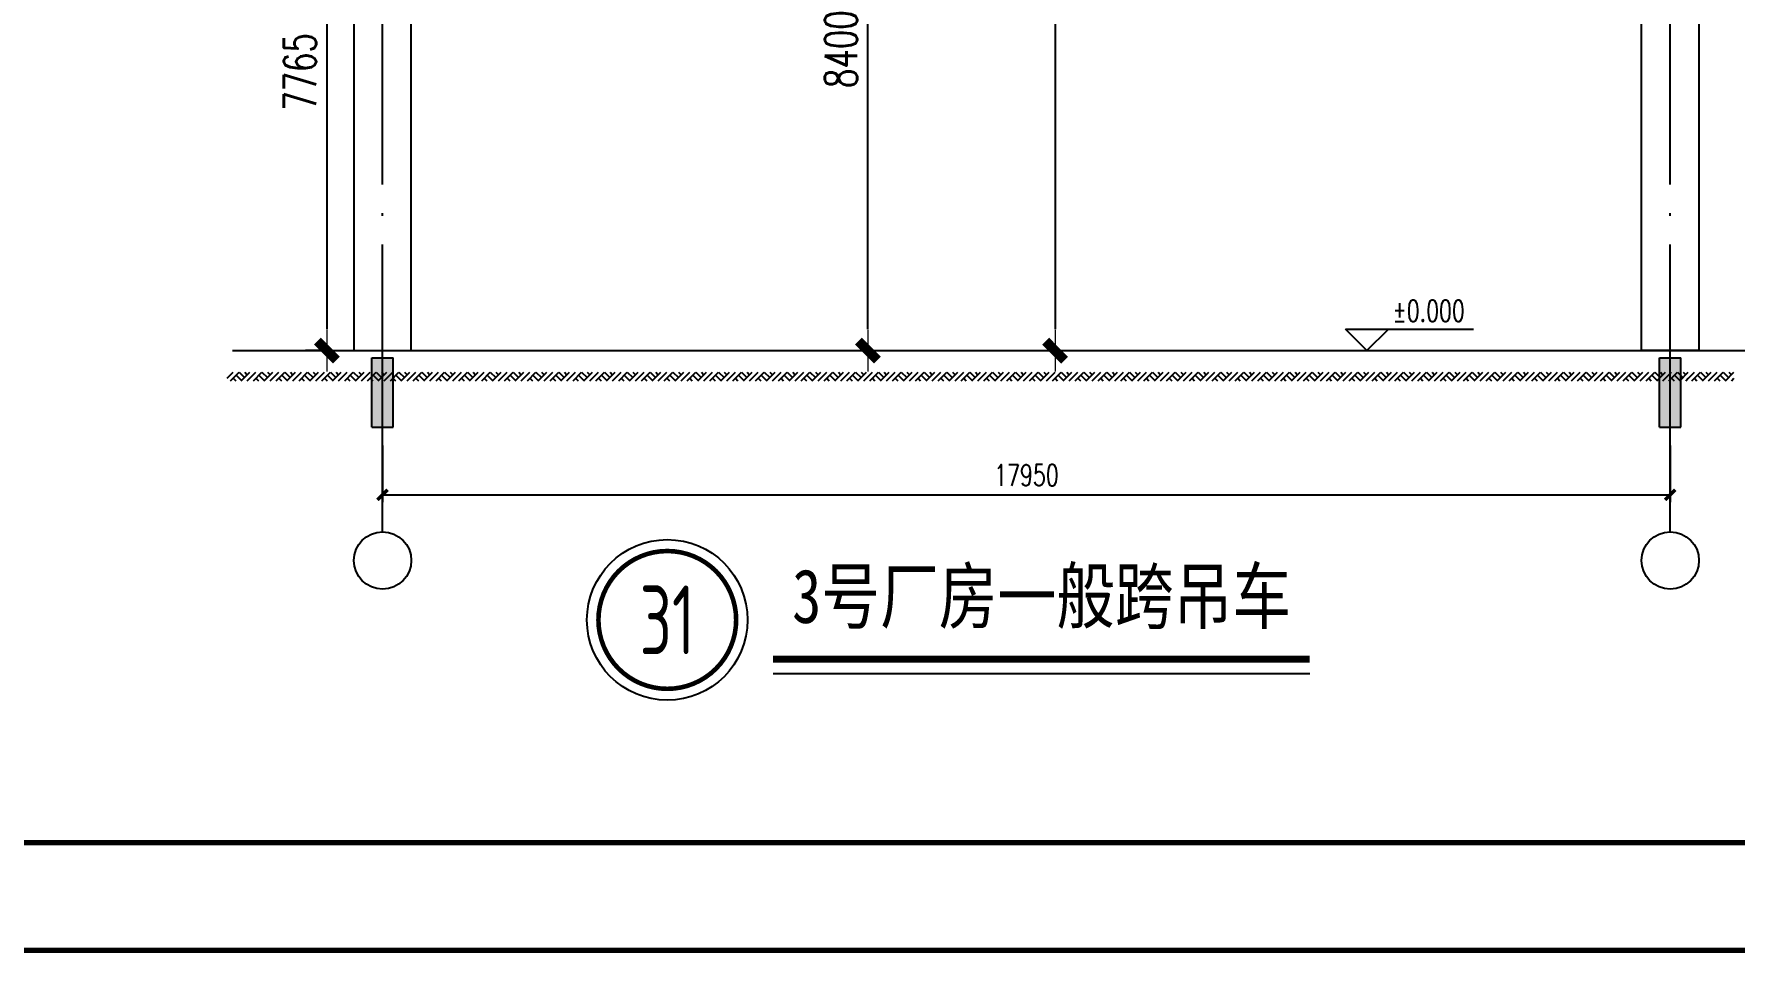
# Model space of a CAD drawing. Extents: x -1201378 to 2367219, y -619313 to 244905.
# Drawn here: x 1534553 to 1558251, y -296140 to -283337 of the extents above; entities that cross this region are included whole.
import ezdxf
from ezdxf.enums import TextEntityAlignment as Align

# ---------------------------------------------------------------- set-up
doc = ezdxf.new("R2010")
doc.units = 0
doc.header["$LTSCALE"] = 1000
doc.linetypes.add('DOTE', pattern=[2.42, 2, -0.2, 0.02, -0.2])
doc.layers.get('0').update_dxf_attribs({"linetype": 'CONTINUOUS'})
doc.layers.get('Defpoints').update_dxf_attribs({"linetype": 'CONTINUOUS'})
for name, color, linetype in [('0-cxFrame', 155, 'CONTINUOUS'), ('A-AXIS-D', 1, 'CONTINUOUS'), ('A-AXIS-DOTE', 14, 'DOTE'), ('A-HATCH-1', 252, 'CONTINUOUS'), ('A-LIN-V', 9, 'CONTINUOUS'), ('AS-COLN', 6, 'CONTINUOUS'), ('COLUMN', 9, 'CONTINUOUS'), ('DIM_ELEV', 3, 'CONTINUOUS'), ('PUB_HATCH', 8, 'CONTINUOUS'), ('PUB_TEXT', 7, 'CONTINUOUS'), ('S-TEXT', 21, 'CONTINUOUS')]:
    doc.layers.add(name, color=color, linetype=linetype)
for name, color, linetype, lineweight in [('0-cxText', 131, 'CONTINUOUS', 25), ('S-dim', 81, 'CONTINUOUS', 0), ('THIN', 7, 'CONTINUOUS', 0)]:
    doc.layers.add(name, color=color, linetype=linetype, lineweight=lineweight)
doc.styles.add('_TCH_DIM', font='SIMPLEX', dxfattribs={"bigfont": 'GBCBIG'})
doc.styles.add('A-DIM_T3', font='SIMPLEX', dxfattribs={"width": 0.705882, "bigfont": 'GBCBIG'})
doc.styles.add('cx_tuming', font='simhei.ttf')
doc.styles.add('cx_tuqian1', font='')
doc.styles.add('SS1', font='tj-romans1.shx', dxfattribs={"width": 0.7, "bigfont": 'tj-hztxt1.shx'})
doc.styles.add('TSSD_Num', font='tssdeng.shx', dxfattribs={"width": 0.7, "bigfont": 'Hztxt.shx'})
doc.styles.add('黑体', font='simhei.ttf', dxfattribs={"width": 0.8})
doc.styles.get('cx_tuqian1').set_extended_font_data('SimSun')
doc.dimstyles.new('A-DIM&&100', dxfattribs={"dimtxt": 297.5, "dimasz": 100, "dimexe": 100, "dimexo": 100, "dimgap": 126.25, "dimtad": 1, "dimdec": 0, "dimzin": 0, "dimdsep": 46, "dimtxsty": 'A-DIM_T3', "dimblk": 'ARCHTICK', "dimcen": 0.09, "dimclrt": 7, "dimazin": 2, "dimtfac": 1, "dimtdec": 0, "dimtix": 1, "dimtmove": 2, "dimatfit": 3, "dimfxl": 30, "dimtolj": 1, "dimtzin": 0, "dimarcsym": 0})
doc.dimstyles.new('S-150-ARCHI', dxfattribs={"dimscale": 150, "dimtxt": 3, "dimasz": 2, "dimexe": 2, "dimexo": 2, "dimgap": 1, "dimtad": 1, "dimdec": 0, "dimzin": 0, "dimdsep": 46, "dimtxsty": 'SS1', "dimblk1": 'TT', "dimblk2": 'TT', "dimsah": 1, "dimcen": 1, "dimclrd": 256, "dimclre": 256, "dimclrt": 256, "dimadec": 0, "dimazin": 0, "dimtfac": 1, "dimtdec": 0, "dimtix": 1, "dimtmove": 2, "dimatfit": 0, "dimldrblk": 'TT', "dimfxl": 2, "dimtolj": 1, "dimtzin": 0, "dimarcsym": 0})

# ---------------------------------------------------------------- blocks, each defined once
blk = doc.blocks.new('TK22.A0 L(Dragon)')
at = {"layer": '0-cxFrame', "color": 7, "const_width": 0.5}
blk.add_lwpolyline([(0, 0), (-1486, 0), (-1486, 841), (0, 841)], close=True, dxfattribs=at)
at = {"layer": '0-cxFrame', "const_width": 0.5}
blk.add_lwpolyline([(-80, 10), (-1466, 10), (-1466, 831), (-80, 831)], close=True, dxfattribs=at)
at = {"style": '黑体', "flags": 4}
blk.add_attdef('图幅', text='', height=3.3, dxfattribs=at).set_placement((-40, 3), align=Align.RIGHT)
at = {"layer": '0-cxText', "flags": 4}
for tag, height, style, p in [('建设单位', 3.5, 'cx_tuming', (-45, 240)), ('项目名称', 3.5, 'cx_tuming', (-45, 210)), ('子项名称', 3.5, 'cx_tuming', (-45, 180)), ('工程编号', 3.3, 'cx_tuqian1', (-35, 165)), ('图名1', 3.5, 'cx_tuming', (-45, 87)), ('图名2', 3.5, 'cx_tuming', (-45, 79)), ('图名3', 3.5, 'cx_tuming', (-45, 71)), ('出图日期', 3.3, 'cx_tuqian1', (-39, 60)), ('专业', 3.3, 'cx_tuqian1', (-55, 52)), ('图号', 3.3, 'cx_tuqian1', (-55, 44)), ('版次', 3.3, 'cx_tuqian1', (-20, 44))]:
    blk.add_attdef(tag, text='', height=height, dxfattribs=dict(at, style=style)).set_placement(p, align=Align.MIDDLE)
at = {"layer": 'Defpoints', "color": 6, "flags": 4}
for tag, height, style, p in [('tufu', 3.3, '黑体', (-12, 12)), ('dwfname', 4, 'cx_tuqian1', (-80, 3))]:
    blk.add_attdef(tag, text='', height=height, dxfattribs=dict(at, style=style)).set_placement(p, align=Align.RIGHT)
blk = doc.blocks.new('_ArchTick')
at = {"color": 0, "linetype": 'ByBlock', "const_width": 0.5}
blk.add_lwpolyline([(-0.71, -0.71), (0.71, 0.71)], dxfattribs=at)
blk = doc.blocks.new('*D6635')
at = {"layer": 'A-AXIS-D', "color": 0, "lineweight": -2, "transparency": 16777216}
for p, q in [((1539412, -289071), (1539412, -289857)), ((1557362, -289071), (1557362, -289857)), ((1539412, -289757), (1557362, -289757))]:
    blk.add_line(p, q, dxfattribs=at)
at = {"layer": 'Defpoints', "color": 0, "transparency": 16777216}
for p in [(1539412, -288971), (1557362, -288971), (1557362, -289757)]:
    blk.add_point(p, dxfattribs=at)
at = {"layer": 'A-AXIS-D', "color": 0, "lineweight": -2, "transparency": 16777216, "xscale": 100, "yscale": 100, "zscale": 100, "rotation": 180}
blk.add_blockref('_ArchTick', (1539412, -289757), dxfattribs=at)
at = {"layer": 'A-AXIS-D', "color": 0, "lineweight": -2, "transparency": 16777216, "xscale": 100, "yscale": 100, "zscale": 100}
blk.add_blockref('_ArchTick', (1557362, -289757), dxfattribs=at)
at = {"layer": 'A-AXIS-D', "color": 7, "transparency": 16777216, "insert": (1548387, -289482), "char_height": 297.5, "attachment_point": 5, "style": 'A-DIM_T3'}
blk.add_mtext('\\A1;17950', dxfattribs=at)
blk = doc.blocks.new('$LinePat$素土夯实')
at = {"color": 0}
for p, q in [((0, -210), (210, 0)), ((120, -300), (420, 0)), ((420, 0), (608, -188)), ((495, -300), (795, 0)), ((615, 0), (705, -90)), ((210, -210), (300, -300)), ((315, -105), (502, -293)), ((705, -300), (795, -210))]:
    blk.add_line(p, q, dxfattribs=at)
blk = doc.blocks.new('TT')
blk.add_line((-0.969, 0), (0.969, 0))
at = {"const_width": 0.45}
blk.add_lwpolyline([(-0.442, -0.442), (0.442, 0.442)], dxfattribs=at)
blk = doc.blocks.new('*D6639')
at = {"layer": 'Defpoints', "color": 0, "transparency": 16777216}
for p in [(1545274, -279348), (1546177, -279348), (1545274, -287748)]:
    blk.add_point(p, dxfattribs=at)
at = {"layer": 'S-dim', "lineweight": -2, "transparency": 16777216}
for p, q in [((1545574, -279348), (1546477, -279348)), ((1546177, -287448), (1546177, -279648)), ((1545574, -287748), (1546477, -287748))]:
    blk.add_line(p, q, dxfattribs=at)
at = {"layer": 'S-dim', "lineweight": -2, "transparency": 16777216, "xscale": 300, "yscale": 300, "zscale": 300}
for p, rotation in [((1546177, -279348), 90), ((1546177, -287748), 270)]:
    blk.add_blockref('TT', p, dxfattribs=dict(at, rotation=rotation))
at = {"layer": 'S-dim', "transparency": 16777216, "insert": (1545802, -283548), "char_height": 450, "attachment_point": 5, "rotation": 90, "style": 'SS1'}
blk.add_mtext('\\A1;8400', dxfattribs=at)
blk = doc.blocks.new('*D6640')
at = {"layer": 'Defpoints', "color": 0, "transparency": 16777216}
for p in [(1547474, -275868), (1547474, -287748), (1548787, -287748)]:
    blk.add_point(p, dxfattribs=at)
at = {"layer": 'S-dim', "lineweight": -2, "transparency": 16777216}
for p, q in [((1547774, -275868), (1549087, -275868)), ((1548787, -276168), (1548787, -287448)), ((1547774, -287748), (1549087, -287748))]:
    blk.add_line(p, q, dxfattribs=at)
at = {"layer": 'S-dim', "lineweight": -2, "transparency": 16777216, "xscale": 300, "yscale": 300, "zscale": 300}
for p, rotation in [((1548787, -275868), 90), ((1548787, -287748), 270)]:
    blk.add_blockref('TT', p, dxfattribs=dict(at, rotation=rotation))
at = {"layer": 'S-dim', "transparency": 16777216, "insert": (1548412, -281808), "char_height": 450, "attachment_point": 5, "rotation": 90, "style": 'SS1'}
blk.add_mtext('\\A1;11880', dxfattribs=at)
blk = doc.blocks.new('*D6652')
at = {"layer": 'Defpoints', "color": 0, "transparency": 16777216}
for p in [(1539012, -279983), (1538636, -287748), (1539012, -287748)]:
    blk.add_point(p, dxfattribs=at)
at = {"layer": 'S-dim', "lineweight": -2, "transparency": 16777216}
for p, q in [((1538712, -279983), (1538336, -279983)), ((1538636, -280283), (1538636, -287448)), ((1538712, -287748), (1538336, -287748))]:
    blk.add_line(p, q, dxfattribs=at)
at = {"layer": 'S-dim', "lineweight": -2, "transparency": 16777216, "xscale": 300, "yscale": 300, "zscale": 300}
for p, rotation in [((1538636, -279983), 90), ((1538636, -287748), 270)]:
    blk.add_blockref('TT', p, dxfattribs=dict(at, rotation=rotation))
at = {"layer": 'S-dim', "transparency": 16777216, "insert": (1538261, -283865), "char_height": 450, "attachment_point": 5, "rotation": 90, "style": 'SS1'}
blk.add_mtext('\\A1;7765', dxfattribs=at)
blk = doc.blocks.new('ts_idx2')
at = {"layer": 'THIN', "color": 0, "linetype": 'ByBlock', "lineweight": -2, "const_width": 0.0333}
blk.add_lwpolyline([(-0.5, 0, 1), (0.5, 0, 1)], format="xyb", close=True, dxfattribs=at)
at = {"layer": 'THIN', "color": 0, "linetype": 'ByBlock', "lineweight": -2}
blk.add_circle((0, 0), 0.583, dxfattribs=at)
at = {"layer": 'THIN', "color": 0, "linetype": 'ByBlock', "lineweight": -2, "style": 'TSSD_Num', "width": 0.7}
blk.add_attdef('A', text='', height=0.5, dxfattribs=at).set_placement((0, 0), align=Align.MIDDLE_CENTER)

msp = doc.modelspace()

# ---------------------------------------------------------------- hatches: boundary and pattern name
at = {"layer": 'PUB_HATCH'}
for points in [[(1539561.7, -288815.3), (1539561.7, -287847.8), (1539261.7, -287847.8), (1539261.7, -288815.3)], [(1557511.7, -288815.3), (1557511.7, -287847.8), (1557211.7, -287847.8), (1557211.7, -288815.3)]]:
    msp.add_hatch(color=256, dxfattribs=at).paths.add_polyline_path(points)

# ---------------------------------------------------------------- linework, layer by layer
at = {"layer": 'A-AXIS-D'}
for centre in [(1539411.7, -290671.6), (1557361.7, -290671.6)]:
    msp.add_circle(centre, 400, dxfattribs=at)
at = {"layer": 'A-AXIS-DOTE', "ltscale": 2}
for p, q in [((1539411.7, -290271.6), (1539411.7, -271947.8)), ((1557361.7, -290271.6), (1557361.7, -271947.8))]:
    msp.add_line(p, q, dxfattribs=at)
at = {"layer": 'A-LIN-V'}
msp.add_line((1537321.2, -287747.8), (1560099.8, -287747.8), dxfattribs=at)
at = {"layer": 'AS-COLN'}
for p, q in [((1539261.7, -288815.3), (1539261.7, -287847.8)), ((1539261.7, -287847.8), (1539561.7, -287847.8)), ((1539561.7, -288815.3), (1539561.7, -287847.8)), ((1557211.7, -288815.3), (1557211.7, -287847.8)), ((1557211.7, -287847.8), (1557511.7, -287847.8)), ((1557511.7, -288815.3), (1557511.7, -287847.8)), ((1539261.7, -288815.3), (1539561.7, -288815.3)), ((1557211.7, -288815.3), (1557511.7, -288815.3))]:
    msp.add_line(p, q, dxfattribs=at)
at = {"layer": 'COLUMN'}
for points in [[(1539011.7, -271947.8), (1539011.7, -287747.8), (1539811.7, -287747.8), (1539811.7, -271947.8)], [(1557761.7, -271947.8), (1557761.7, -287747.8), (1556961.7, -287747.8), (1556961.7, -271947.8)]]:
    msp.add_lwpolyline(points, close=True, dxfattribs=at)
at = {"layer": 'DIM_ELEV'}
for p, q in [((1553132.7, -287747.8), (1552832.7, -287447.8)), ((1552832.7, -287447.8), (1554620.7, -287447.8)), ((1553132.7, -287747.8), (1553432.7, -287447.8))]:
    msp.add_line(p, q, dxfattribs=at)
at = {"layer": 'S-TEXT', "const_width": 100}
msp.add_lwpolyline([(1544854.6, -292046.2), (1552337.2, -292046.2)], dxfattribs=at)
at = {"layer": 'S-TEXT'}
msp.add_lwpolyline([(1544854.6, -292246.2), (1552337.2, -292246.2)], dxfattribs=at)

# ---------------------------------------------------------------- block references
at = {"layer": '0-cxFrame', "xscale": 150, "yscale": 150, "zscale": 150}
msp.add_blockref('TK22.A0 L(Dragon)', (1735008.3, -296102.2), dxfattribs=at)
at = {"layer": 'A-HATCH-1', "xscale": 0.400354640029518, "yscale": 0.4, "zscale": 0.4}
for p in [(1537244.1, -288047.8), (1537562.4, -288047.8), (1537880.6, -288047.8), (1538198.9, -288047.8), (1538517.2, -288047.8), (1538835.5, -288047.8), (1539153.8, -288047.8), (1539472.1, -288047.8), (1539790.3, -288047.8), (1540108.6, -288047.8), (1540426.9, -288047.8), (1540745.2, -288047.8), (1541063.5, -288047.8), (1541381.7, -288047.8), (1541700, -288047.8), (1542018.3, -288047.8), (1542336.6, -288047.8), (1542654.9, -288047.8), (1542973.2, -288047.8), (1543291.4, -288047.8), (1543609.7, -288047.8), (1543928, -288047.8), (1544246.3, -288047.8), (1544564.6, -288047.8), (1544882.8, -288047.8), (1545201.1, -288047.8), (1545519.4, -288047.8), (1545837.7, -288047.8), (1546156, -288047.8), (1546474.3, -288047.8), (1546792.5, -288047.8), (1547110.8, -288047.8), (1547429.1, -288047.8), (1547747.4, -288047.8), (1548065.7, -288047.8), (1548383.9, -288047.8), (1548702.2, -288047.8), (1549020.5, -288047.8), (1549338.8, -288047.8), (1549657.1, -288047.8), (1549975.4, -288047.8), (1550293.6, -288047.8), (1550611.9, -288047.8), (1550930.2, -288047.8), (1551248.5, -288047.8), (1551566.8, -288047.8), (1551885.1, -288047.8), (1552203.3, -288047.8), (1552521.6, -288047.8), (1552839.9, -288047.8), (1553158.2, -288047.8), (1553476.5, -288047.8), (1553794.7, -288047.8), (1554113, -288047.8), (1554431.3, -288047.8), (1554749.6, -288047.8), (1555067.9, -288047.8), (1555386.2, -288047.8), (1555704.4, -288047.8), (1556022.7, -288047.8), (1556341, -288047.8), (1556659.3, -288047.8), (1556977.6, -288047.8), (1557295.8, -288047.8), (1557614.1, -288047.8), (1557932.4, -288047.8)]:
    msp.add_blockref('$LinePat$素土夯实', p, dxfattribs=at)
at = {"layer": 'S-TEXT'}
ref = msp.add_blockref('ts_idx2', (1543380.8, -291499.8), dxfattribs=dict(at, xscale=1920, yscale=1920, zscale=1920))
ref.add_attrib('1', '31', dxfattribs={"layer": 'THIN', "height": 960, "style": 'TSSD_Num', "width": 0.7}).set_placement((1543380.8, -291499.8), align=Align.MIDDLE_CENTER)

# ---------------------------------------------------------------- texts
at = {"layer": 'PUB_TEXT', "style": '_TCH_DIM', "width": 0.705882}
msp.add_text('%%P0.000', height=297.5, dxfattribs=at).set_placement((1553490.7, -287342.8))
at = {"layer": 'S-TEXT', "style": '黑体', "width": 0.8}
msp.add_text('3号厂房一般跨吊车', height=750, dxfattribs=at).set_placement((1548598.2, -291767.2), align=Align.BOTTOM_CENTER)

# ---------------------------------------------------------------- dimensions: what is measured, and where the dimension line sits
at = {"layer": 'A-AXIS-D'}
dim = msp.add_linear_dim(base=(1557361.7, -289756.9), p1=(1539411.7, -288970.5), p2=(1557361.7, -288970.5), angle=360, dimstyle='A-DIM&&100', override={"dimgap": 0}, dxfattribs=at)
dim.commit()
dim.dimension.update_dxf_attribs({"geometry": '*D6635', "text_midpoint": (1548386.7, -289481.9), "dimtype": 161})
at = {"layer": 'S-dim'}
for base, p1, p2, picture, middle in [((1548787.3, -287747.8), (1547473.5, -275867.7), (1547473.5, -287747.8), '*D6640', (1548412.3, -281807.8)), ((1546177, -279347.8), (1545274.2, -287747.8), (1545274.2, -279347.8), '*D6639', (1545802, -283547.8)), ((1538635.8, -287747.8), (1539011.7, -279982.6), (1539011.7, -287747.8), '*D6652', (1538260.8, -283865.2))]:
    dim = msp.add_linear_dim(base=base, p1=p1, p2=p2, angle=90, dimstyle='S-150-ARCHI', dxfattribs=at)
    dim.commit()
    dim.dimension.update_dxf_attribs({"geometry": picture, "text_midpoint": middle})

doc.saveas('drawing.dxf')
